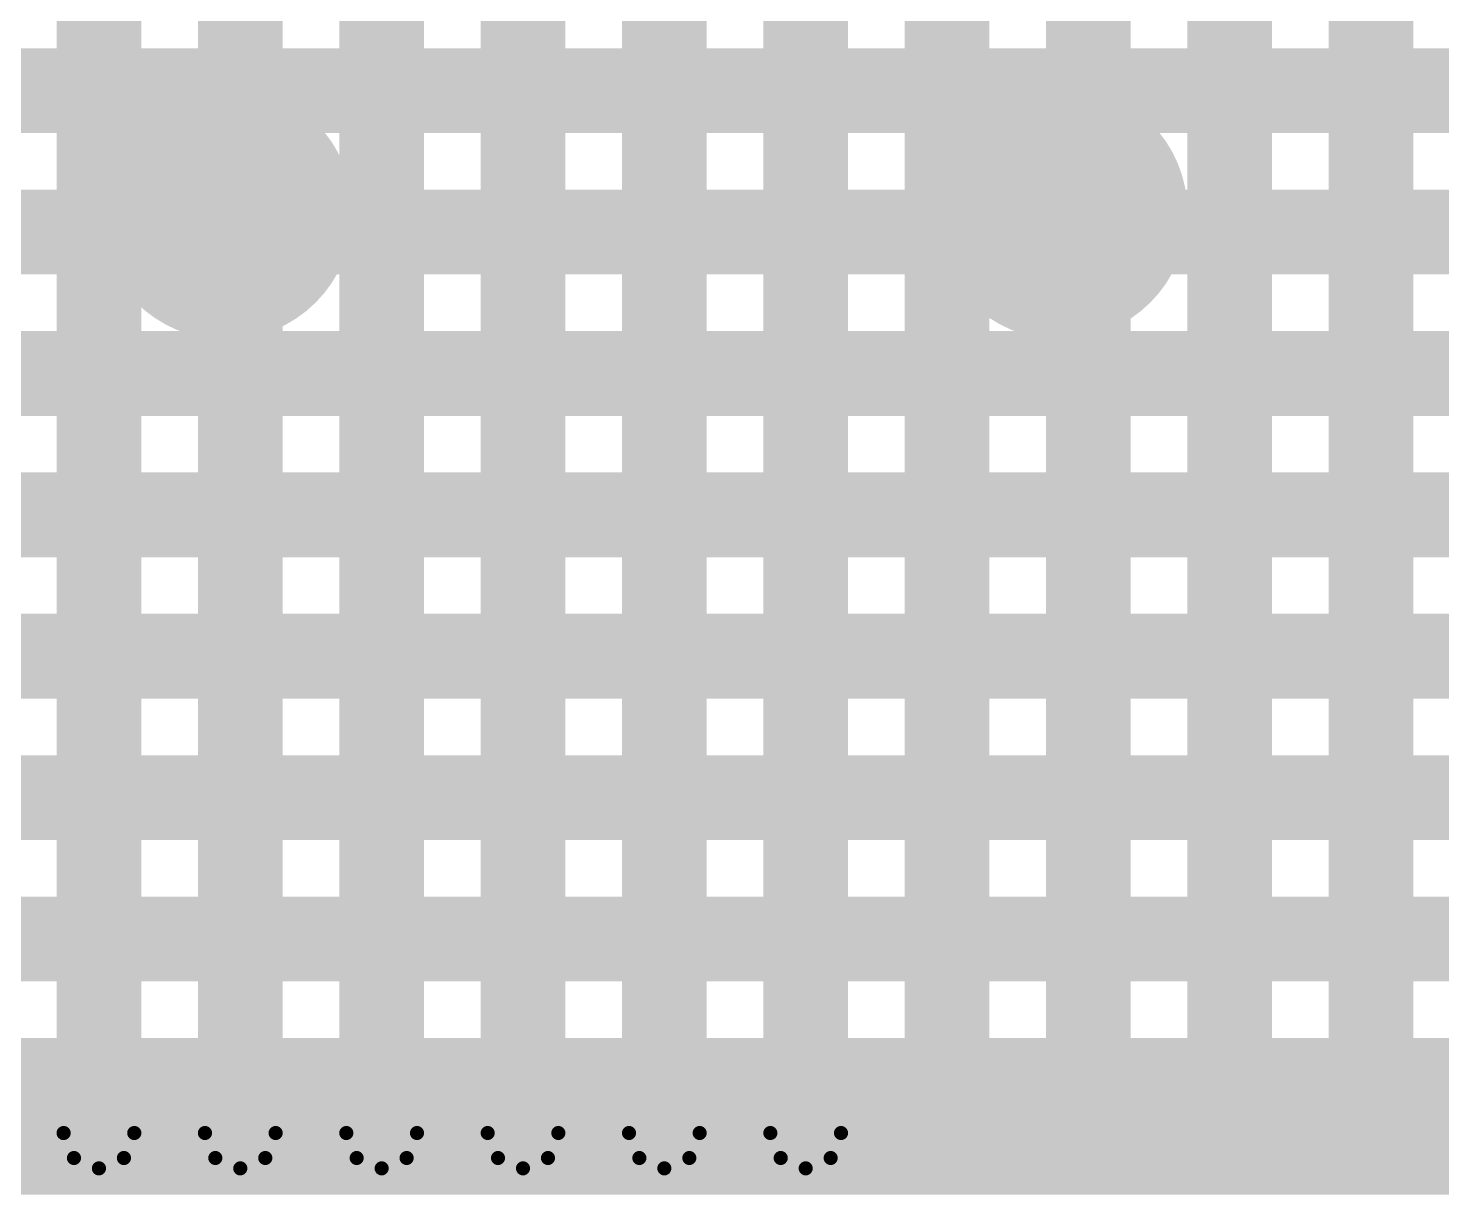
# Model space of a CAD drawing. Header units: millimetres. Extents: x 2260 to 2572, y -21 to 200.
# Drawn here: x 2340.845 to 2343.385, y 65.618 to 67.713 of the extents above; entities that cross this region are included whole.
import ezdxf

# ---------------------------------------------------------------- set-up
doc = ezdxf.new("R2010")
doc.units = ezdxf.units.MM
doc.layers.get('0').update_dxf_attribs({"lineweight": 18})
doc.layers.add('01', color=1, linetype='Continuous', lineweight=18)

# ---------------------------------------------------------------- blocks, each defined once
blk = doc.blocks.new('PAD_R1')
blk.add_lwpolyline([(0.25, 0, 0.5, 0.5, 1), (-0.25, 0, 0.5, 0.5, 1)], format="xyseb", close=True)

msp = doc.modelspace()

# ---------------------------------------------------------------- linework, layer by layer
at = {"layer": '01'}
for points in [[(2342.4962, 137.5361, 0.1524, 0.1524, 0), (2342.4962, 65.7287, 0.1524, 0.1524, 0)], [(2342.7502, 137.5361, 0.1524, 0.1524, 0), (2342.7502, 65.7287, 0.1524, 0.1524, 0)], [(2343.0042, 137.5361, 0.1524, 0.1524, 0), (2343.0042, 65.7287, 0.1524, 0.1524, 0)], [(2343.2582, 137.5361, 0.1524, 0.1524, 0), (2343.2582, 65.7287, 0.1524, 0.1524, 0)], [(2342.3057, 65.7287, 0.0254, 0.0254, 0), (2342.3057, 68.5394, 0.0254, 0.0254, 0)], [(2342.2168, 65.7287, 0.1016, 0.1016, 0), (2342.2168, 68.242, 0.1016, 0.1016, 0)], [(2342.2676, 65.7287, 0.1016, 0.1016, 0), (2342.2676, 68.242, 0.1016, 0.1016, 0)], [(2342.1787, 68.2382, 0.0254, 0.0254, 0), (2342.1787, 65.7287, 0.0254, 0.0254, 0)], [(2342.0517, 65.7287, 0.0254, 0.0254, 0), (2342.0517, 68.0888, 0.0254, 0.0254, 0)], [(2341.9628, 65.7287, 0.1016, 0.1016, 0), (2341.9628, 68.0105, 0.1016, 0.1016, 0)], [(2342.0136, 65.7287, 0.1016, 0.1016, 0), (2342.0136, 68.0105, 0.1016, 0.1016, 0)], [(2341.9247, 68.0037, 0.0254, 0.0254, 0), (2341.9247, 65.7287, 0.0254, 0.0254, 0)], [(2340.9468, 65.7287, 0.1016, 0.1016, 0), (2340.9468, 67.9204, 0.1016, 0.1016, 0)], [(2340.9976, 65.7287, 0.1016, 0.1016, 0), (2340.9976, 67.9204, 0.1016, 0.1016, 0)], [(2341.2008, 65.7287, 0.1016, 0.1016, 0), (2341.2008, 67.9204, 0.1016, 0.1016, 0)], [(2341.2516, 65.7287, 0.1016, 0.1016, 0), (2341.2516, 67.9204, 0.1016, 0.1016, 0)], [(2341.4548, 65.7287, 0.1016, 0.1016, 0), (2341.4548, 67.9204, 0.1016, 0.1016, 0)], [(2341.5056, 65.7287, 0.1016, 0.1016, 0), (2341.5056, 67.9204, 0.1016, 0.1016, 0)], [(2341.7088, 65.7287, 0.1016, 0.1016, 0), (2341.7088, 67.9335, 0.1016, 0.1016, 0)], [(2341.7596, 65.7287, 0.1016, 0.1016, 0), (2341.7596, 67.9335, 0.1016, 0.1016, 0)], [(2341.7977, 65.7287, 0.0254, 0.0254, 0), (2341.7977, 67.9496, 0.0254, 0.0254, 0)], [(2340.9087, 67.9077, 0.0254, 0.0254, 0), (2340.9087, 65.7287, 0.0254, 0.0254, 0)], [(2341.0357, 65.7287, 0.0254, 0.0254, 0), (2341.0357, 67.9077, 0.0254, 0.0254, 0)], [(2341.1627, 67.9077, 0.0254, 0.0254, 0), (2341.1627, 65.7287, 0.0254, 0.0254, 0)], [(2341.2897, 65.7287, 0.0254, 0.0254, 0), (2341.2897, 67.9077, 0.0254, 0.0254, 0)], [(2341.4167, 67.9081, 0.0254, 0.0254, 0), (2341.4167, 65.7287, 0.0254, 0.0254, 0)], [(2341.5437, 65.7287, 0.0254, 0.0254, 0), (2341.5437, 67.9117, 0.0254, 0.0254, 0)], [(2341.6707, 67.923, 0.0254, 0.0254, 0), (2341.6707, 65.7287, 0.0254, 0.0254, 0)], [(2350.4741, 67.6013, 0.1524, 0.1524, 0), (2325.4264, 67.6013, 0.1524, 0.1524, 0)], [(2350.4741, 67.3473, 0.1524, 0.1524, 0), (2325.4264, 67.3473, 0.1524, 0.1524, 0)], [(2350.4741, 67.0933, 0.1524, 0.1524, 0), (2325.4264, 67.0933, 0.1524, 0.1524, 0)], [(2350.4741, 66.8393, 0.1524, 0.1524, 0), (2325.4264, 66.8393, 0.1524, 0.1524, 0)], [(2350.4741, 66.5853, 0.1524, 0.1524, 0), (2325.4264, 66.5853, 0.1524, 0.1524, 0)], [(2350.4741, 66.3313, 0.1524, 0.1524, 0), (2325.4264, 66.3313, 0.1524, 0.1524, 0)], [(2350.4741, 66.0773, 0.1524, 0.1524, 0), (2325.4264, 66.0773, 0.1524, 0.1524, 0)], [(2350.4741, 65.8233, 0.1524, 0.1524, 0), (2325.4264, 65.8233, 0.1524, 0.1524, 0)], [(2325.4299, 65.694, 0.1524, 0.1524, 0), (2350.479, 65.694, 0.1524, 0.1524, 0)], [(2341.023, 65.7287, 0.0508, 0.0508, 0), (2340.9214, 65.7287, 0.0508, 0.0508, 0)], [(2340.9214, 65.7287, 0.0508, 0.0508, 0), (2340.9363, 65.6928, 0.0508, 0.0508, 0)], [(2340.9087, 65.7287, 0.0254, 0.0254, 0), (2340.9273, 65.6838, 0.0254, 0.0254, 0)], [(2341.0081, 65.6928, 0.0508, 0.0508, 0), (2341.023, 65.7287, 0.0508, 0.0508, 0)], [(2341.0171, 65.6838, 0.0254, 0.0254, 0), (2341.0357, 65.7287, 0.0254, 0.0254, 0)], [(2341.277, 65.7287, 0.0508, 0.0508, 0), (2341.1754, 65.7287, 0.0508, 0.0508, 0)], [(2341.1754, 65.7287, 0.0508, 0.0508, 0), (2341.1903, 65.6928, 0.0508, 0.0508, 0)], [(2341.1627, 65.7287, 0.0254, 0.0254, 0), (2341.1813, 65.6838, 0.0254, 0.0254, 0)], [(2341.2621, 65.6928, 0.0508, 0.0508, 0), (2341.277, 65.7287, 0.0508, 0.0508, 0)], [(2341.2711, 65.6838, 0.0254, 0.0254, 0), (2341.2897, 65.7287, 0.0254, 0.0254, 0)], [(2341.531, 65.7287, 0.0508, 0.0508, 0), (2341.4294, 65.7287, 0.0508, 0.0508, 0)], [(2341.4294, 65.7287, 0.0508, 0.0508, 0), (2341.4443, 65.6928, 0.0508, 0.0508, 0)], [(2341.4167, 65.7287, 0.0254, 0.0254, 0), (2341.4353, 65.6838, 0.0254, 0.0254, 0)], [(2341.5161, 65.6928, 0.0508, 0.0508, 0), (2341.531, 65.7287, 0.0508, 0.0508, 0)], [(2341.5251, 65.6838, 0.0254, 0.0254, 0), (2341.5437, 65.7287, 0.0254, 0.0254, 0)], [(2341.785, 65.7287, 0.0508, 0.0508, 0), (2341.6834, 65.7287, 0.0508, 0.0508, 0)], [(2341.6834, 65.7287, 0.0508, 0.0508, 0), (2341.6983, 65.6928, 0.0508, 0.0508, 0)], [(2341.6707, 65.7287, 0.0254, 0.0254, 0), (2341.6893, 65.6838, 0.0254, 0.0254, 0)], [(2341.7701, 65.6928, 0.0508, 0.0508, 0), (2341.785, 65.7287, 0.0508, 0.0508, 0)], [(2341.7791, 65.6838, 0.0254, 0.0254, 0), (2341.7977, 65.7287, 0.0254, 0.0254, 0)], [(2342.039, 65.7287, 0.0508, 0.0508, 0), (2341.9374, 65.7287, 0.0508, 0.0508, 0)], [(2341.9374, 65.7287, 0.0508, 0.0508, 0), (2341.9523, 65.6928, 0.0508, 0.0508, 0)], [(2341.9247, 65.7287, 0.0254, 0.0254, 0), (2341.9433, 65.6838, 0.0254, 0.0254, 0)], [(2342.0241, 65.6928, 0.0508, 0.0508, 0), (2342.039, 65.7287, 0.0508, 0.0508, 0)], [(2342.0331, 65.6838, 0.0254, 0.0254, 0), (2342.0517, 65.7287, 0.0254, 0.0254, 0)], [(2342.293, 65.7287, 0.0508, 0.0508, 0), (2342.1914, 65.7287, 0.0508, 0.0508, 0)], [(2342.1914, 65.7287, 0.0508, 0.0508, 0), (2342.2063, 65.6928, 0.0508, 0.0508, 0)], [(2342.1787, 65.7287, 0.0254, 0.0254, 0), (2342.1973, 65.6838, 0.0254, 0.0254, 0)], [(2342.2781, 65.6928, 0.0508, 0.0508, 0), (2342.293, 65.7287, 0.0508, 0.0508, 0)], [(2342.2871, 65.6838, 0.0254, 0.0254, 0), (2342.3057, 65.7287, 0.0254, 0.0254, 0)], [(2341.0162, 65.7033, 0.0508, 0.0508, 0), (2340.9282, 65.7033, 0.0508, 0.0508, 0)], [(2340.9363, 65.6928, 0.0508, 0.0508, 0), (2340.9722, 65.6779, 0.0508, 0.0508, 0)], [(2340.9722, 65.6779, 0.0508, 0.0508, 0), (2341.0081, 65.6928, 0.0508, 0.0508, 0)], [(2341.2702, 65.7033, 0.0508, 0.0508, 0), (2341.1822, 65.7033, 0.0508, 0.0508, 0)], [(2341.1903, 65.6928, 0.0508, 0.0508, 0), (2341.2262, 65.6779, 0.0508, 0.0508, 0)], [(2341.2262, 65.6779, 0.0508, 0.0508, 0), (2341.2621, 65.6928, 0.0508, 0.0508, 0)], [(2341.5242, 65.7033, 0.0508, 0.0508, 0), (2341.4362, 65.7033, 0.0508, 0.0508, 0)], [(2341.4443, 65.6928, 0.0508, 0.0508, 0), (2341.4802, 65.6779, 0.0508, 0.0508, 0)], [(2341.4802, 65.6779, 0.0508, 0.0508, 0), (2341.5161, 65.6928, 0.0508, 0.0508, 0)], [(2341.7782, 65.7033, 0.0508, 0.0508, 0), (2341.6902, 65.7033, 0.0508, 0.0508, 0)], [(2341.6983, 65.6928, 0.0508, 0.0508, 0), (2341.7342, 65.6779, 0.0508, 0.0508, 0)], [(2341.7342, 65.6779, 0.0508, 0.0508, 0), (2341.7701, 65.6928, 0.0508, 0.0508, 0)], [(2342.0322, 65.7033, 0.0508, 0.0508, 0), (2341.9442, 65.7033, 0.0508, 0.0508, 0)], [(2341.9523, 65.6928, 0.0508, 0.0508, 0), (2341.9882, 65.6779, 0.0508, 0.0508, 0)], [(2341.9882, 65.6779, 0.0508, 0.0508, 0), (2342.0241, 65.6928, 0.0508, 0.0508, 0)], [(2342.2862, 65.7033, 0.0508, 0.0508, 0), (2342.1982, 65.7033, 0.0508, 0.0508, 0)], [(2342.2063, 65.6928, 0.0508, 0.0508, 0), (2342.2422, 65.6779, 0.0508, 0.0508, 0)], [(2342.2422, 65.6779, 0.0508, 0.0508, 0), (2342.2781, 65.6928, 0.0508, 0.0508, 0)], [(2340.9273, 65.6838, 0.0254, 0.0254, 0), (2340.9722, 65.6652, 0.0254, 0.0254, 0)], [(2340.9722, 65.6652, 0.0254, 0.0254, 0), (2341.0171, 65.6838, 0.0254, 0.0254, 0)], [(2341.1813, 65.6838, 0.0254, 0.0254, 0), (2341.2262, 65.6652, 0.0254, 0.0254, 0)], [(2341.2262, 65.6652, 0.0254, 0.0254, 0), (2341.2711, 65.6838, 0.0254, 0.0254, 0)], [(2341.4353, 65.6838, 0.0254, 0.0254, 0), (2341.4802, 65.6652, 0.0254, 0.0254, 0)], [(2341.4802, 65.6652, 0.0254, 0.0254, 0), (2341.5251, 65.6838, 0.0254, 0.0254, 0)], [(2341.6893, 65.6838, 0.0254, 0.0254, 0), (2341.7342, 65.6652, 0.0254, 0.0254, 0)], [(2341.7342, 65.6652, 0.0254, 0.0254, 0), (2341.7791, 65.6838, 0.0254, 0.0254, 0)], [(2341.9433, 65.6838, 0.0254, 0.0254, 0), (2341.9882, 65.6652, 0.0254, 0.0254, 0)], [(2341.9882, 65.6652, 0.0254, 0.0254, 0), (2342.0331, 65.6838, 0.0254, 0.0254, 0)], [(2342.1973, 65.6838, 0.0254, 0.0254, 0), (2342.2422, 65.6652, 0.0254, 0.0254, 0)], [(2342.2422, 65.6652, 0.0254, 0.0254, 0), (2342.2871, 65.6838, 0.0254, 0.0254, 0)]]:
    msp.add_lwpolyline(points, format="xyseb", dxfattribs=at)

# ---------------------------------------------------------------- block references
for p, xscale, yscale in [((2341.2003, 67.3824), -0.456945, 0.456945), ((2342.7001, 67.3824), -0.456945, 0.456945), ((2342.4962, 65.7287), -0.1524, 0.1524), ((2342.7502, 65.7287), -0.1524, 0.1524), ((2343.0042, 65.7287), -0.1524, 0.1524), ((2343.2582, 65.7287), -0.1524, 0.1524), ((2340.9214, 65.7287), -0.0508, 0.0508), ((2340.9214, 65.7287), -0.0508, 0.0508), ((2340.9087, 65.7287), -0.0254, 0.0254), ((2340.9087, 65.7287), -0.0254, 0.0254), ((2341.023, 65.7287), -0.0508, 0.0508), ((2341.023, 65.7287), -0.0508, 0.0508), ((2341.0357, 65.7287), -0.0254, 0.0254), ((2341.0357, 65.7287), -0.0254, 0.0254), ((2341.1754, 65.7287), -0.0508, 0.0508), ((2341.1754, 65.7287), -0.0508, 0.0508), ((2341.1627, 65.7287), -0.0254, 0.0254), ((2341.1627, 65.7287), -0.0254, 0.0254), ((2341.277, 65.7287), -0.0508, 0.0508), ((2341.277, 65.7287), -0.0508, 0.0508), ((2341.2897, 65.7287), -0.0254, 0.0254), ((2341.2897, 65.7287), -0.0254, 0.0254), ((2341.4294, 65.7287), -0.0508, 0.0508), ((2341.4294, 65.7287), -0.0508, 0.0508), ((2341.4167, 65.7287), -0.0254, 0.0254), ((2341.4167, 65.7287), -0.0254, 0.0254), ((2341.531, 65.7287), -0.0508, 0.0508), ((2341.531, 65.7287), -0.0508, 0.0508), ((2341.5437, 65.7287), -0.0254, 0.0254), ((2341.5437, 65.7287), -0.0254, 0.0254), ((2341.6834, 65.7287), -0.0508, 0.0508), ((2341.6834, 65.7287), -0.0508, 0.0508), ((2341.6707, 65.7287), -0.0254, 0.0254), ((2341.6707, 65.7287), -0.0254, 0.0254), ((2341.785, 65.7287), -0.0508, 0.0508), ((2341.785, 65.7287), -0.0508, 0.0508), ((2341.7977, 65.7287), -0.0254, 0.0254), ((2341.7977, 65.7287), -0.0254, 0.0254), ((2341.9374, 65.7287), -0.0508, 0.0508), ((2341.9374, 65.7287), -0.0508, 0.0508), ((2341.9247, 65.7287), -0.0254, 0.0254), ((2341.9247, 65.7287), -0.0254, 0.0254), ((2342.039, 65.7287), -0.0508, 0.0508), ((2342.039, 65.7287), -0.0508, 0.0508), ((2342.0517, 65.7287), -0.0254, 0.0254), ((2342.0517, 65.7287), -0.0254, 0.0254), ((2342.1914, 65.7287), -0.0508, 0.0508), ((2342.1914, 65.7287), -0.0508, 0.0508), ((2342.1787, 65.7287), -0.0254, 0.0254), ((2342.1787, 65.7287), -0.0254, 0.0254), ((2342.293, 65.7287), -0.0508, 0.0508), ((2342.293, 65.7287), -0.0508, 0.0508), ((2342.3057, 65.7287), -0.0254, 0.0254), ((2342.3057, 65.7287), -0.0254, 0.0254), ((2340.9282, 65.7033), -0.0508, 0.0508), ((2340.9363, 65.6928), -0.0508, 0.0508), ((2340.9363, 65.6928), -0.0508, 0.0508), ((2341.0081, 65.6928), -0.0508, 0.0508), ((2341.0081, 65.6928), -0.0508, 0.0508), ((2341.0162, 65.7033), -0.0508, 0.0508), ((2341.1822, 65.7033), -0.0508, 0.0508), ((2341.1903, 65.6928), -0.0508, 0.0508), ((2341.1903, 65.6928), -0.0508, 0.0508), ((2341.2621, 65.6928), -0.0508, 0.0508), ((2341.2621, 65.6928), -0.0508, 0.0508), ((2341.2702, 65.7033), -0.0508, 0.0508), ((2341.4362, 65.7033), -0.0508, 0.0508), ((2341.4443, 65.6928), -0.0508, 0.0508), ((2341.4443, 65.6928), -0.0508, 0.0508), ((2341.5161, 65.6928), -0.0508, 0.0508), ((2341.5161, 65.6928), -0.0508, 0.0508), ((2341.5242, 65.7033), -0.0508, 0.0508), ((2341.6902, 65.7033), -0.0508, 0.0508), ((2341.6983, 65.6928), -0.0508, 0.0508), ((2341.6983, 65.6928), -0.0508, 0.0508), ((2341.7701, 65.6928), -0.0508, 0.0508), ((2341.7701, 65.6928), -0.0508, 0.0508), ((2341.7782, 65.7033), -0.0508, 0.0508), ((2341.9442, 65.7033), -0.0508, 0.0508), ((2341.9523, 65.6928), -0.0508, 0.0508), ((2341.9523, 65.6928), -0.0508, 0.0508), ((2342.0241, 65.6928), -0.0508, 0.0508), ((2342.0241, 65.6928), -0.0508, 0.0508), ((2342.0322, 65.7033), -0.0508, 0.0508), ((2342.1982, 65.7033), -0.0508, 0.0508), ((2342.2063, 65.6928), -0.0508, 0.0508), ((2342.2063, 65.6928), -0.0508, 0.0508), ((2342.2781, 65.6928), -0.0508, 0.0508), ((2342.2781, 65.6928), -0.0508, 0.0508), ((2342.2862, 65.7033), -0.0508, 0.0508), ((2340.9273, 65.6838), -0.0254, 0.0254), ((2340.9273, 65.6838), -0.0254, 0.0254), ((2340.9722, 65.6779), -0.0508, 0.0508), ((2340.9722, 65.6779), -0.0508, 0.0508), ((2340.9722, 65.6779), -0.0508, 0.0508), ((2341.0171, 65.6838), -0.0254, 0.0254), ((2341.0171, 65.6838), -0.0254, 0.0254), ((2341.1813, 65.6838), -0.0254, 0.0254), ((2341.1813, 65.6838), -0.0254, 0.0254), ((2341.2262, 65.6779), -0.0508, 0.0508), ((2341.2262, 65.6779), -0.0508, 0.0508), ((2341.2262, 65.6779), -0.0508, 0.0508), ((2341.2711, 65.6838), -0.0254, 0.0254), ((2341.2711, 65.6838), -0.0254, 0.0254), ((2341.4353, 65.6838), -0.0254, 0.0254), ((2341.4353, 65.6838), -0.0254, 0.0254), ((2341.4802, 65.6779), -0.0508, 0.0508), ((2341.4802, 65.6779), -0.0508, 0.0508), ((2341.4802, 65.6779), -0.0508, 0.0508), ((2341.5251, 65.6838), -0.0254, 0.0254), ((2341.5251, 65.6838), -0.0254, 0.0254), ((2341.6893, 65.6838), -0.0254, 0.0254), ((2341.6893, 65.6838), -0.0254, 0.0254), ((2341.7342, 65.6779), -0.0508, 0.0508), ((2341.7342, 65.6779), -0.0508, 0.0508), ((2341.7342, 65.6779), -0.0508, 0.0508), ((2341.7791, 65.6838), -0.0254, 0.0254), ((2341.7791, 65.6838), -0.0254, 0.0254), ((2341.9433, 65.6838), -0.0254, 0.0254), ((2341.9433, 65.6838), -0.0254, 0.0254), ((2341.9882, 65.6779), -0.0508, 0.0508), ((2341.9882, 65.6779), -0.0508, 0.0508), ((2341.9882, 65.6779), -0.0508, 0.0508), ((2342.0331, 65.6838), -0.0254, 0.0254), ((2342.0331, 65.6838), -0.0254, 0.0254), ((2342.1973, 65.6838), -0.0254, 0.0254), ((2342.1973, 65.6838), -0.0254, 0.0254), ((2342.2422, 65.6779), -0.0508, 0.0508), ((2342.2422, 65.6779), -0.0508, 0.0508), ((2342.2422, 65.6779), -0.0508, 0.0508), ((2342.2871, 65.6838), -0.0254, 0.0254), ((2342.2871, 65.6838), -0.0254, 0.0254), ((2340.9722, 65.6652), -0.0254, 0.0254), ((2340.9722, 65.6652), -0.0254, 0.0254), ((2341.2262, 65.6652), -0.0254, 0.0254), ((2341.2262, 65.6652), -0.0254, 0.0254), ((2341.4802, 65.6652), -0.0254, 0.0254), ((2341.4802, 65.6652), -0.0254, 0.0254), ((2341.7342, 65.6652), -0.0254, 0.0254), ((2341.7342, 65.6652), -0.0254, 0.0254), ((2341.9882, 65.6652), -0.0254, 0.0254), ((2341.9882, 65.6652), -0.0254, 0.0254), ((2342.2422, 65.6652), -0.0254, 0.0254), ((2342.2422, 65.6652), -0.0254, 0.0254)]:
    msp.add_blockref('PAD_R1', p, dxfattribs=dict(at, xscale=xscale, yscale=yscale))

doc.saveas('drawing.dxf')
